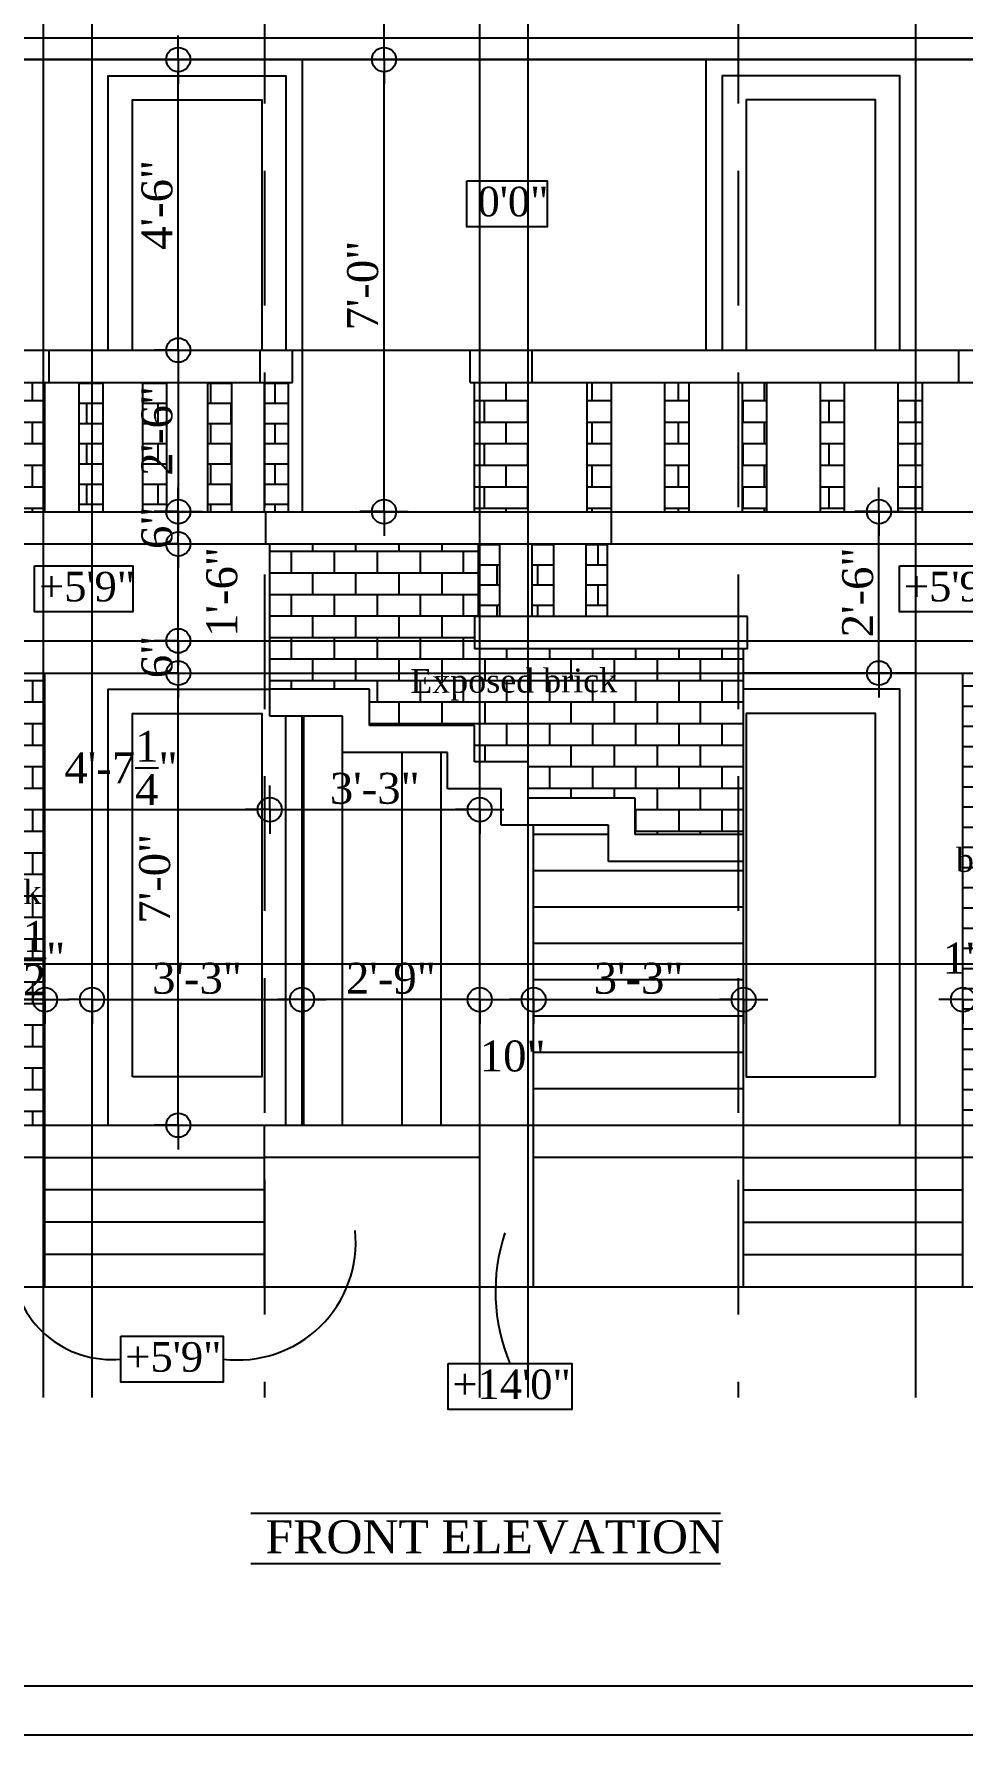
# Model space of a CAD drawing. Extents: x -4781 to 3971, y -2954 to -1072.
# Drawn here: x -2121.1 to -1948.6, y -1567 to -1251 of the extents above; entities that cross this region are included whole.
import ezdxf

# ---------------------------------------------------------------- set-up
doc = ezdxf.new("R2010")
doc.units = 0
doc.header["$LTSCALE"] = 20
doc.header["$MEASUREMENT"] = 0
doc.header["$PDMODE"] = 34
doc.linetypes.add('HIDDEN', pattern=[0.375, 0.25, -0.125])
doc.layers.get('0').update_dxf_attribs({"linetype": 'CONTINUOUS'})
doc.layers.get('DEFPOINTS').update_dxf_attribs({"linetype": 'CONTINUOUS'})
for name, color, linetype in [('border', 230, 'CONTINUOUS'), ('DIMLINE', 254, 'CONTINUOUS'), ('DOOR', 1, 'CONTINUOUS'), ('levels', 2, 'CONTINUOUS'), ('text', 2, 'CONTINUOUS'), ('TEXTS', 2, 'CONTINUOUS'), ('tile', 22, 'CONTINUOUS'), ('wall', 13, 'CONTINUOUS'), ('WOOD', 7, 'CONTINUOUS')]:
    doc.layers.add(name, color=color, linetype=linetype)
doc.layers.add('correct', color=230, linetype='CONTINUOUS', plot=False)
doc.layers.add('guide', color=211, linetype='CONTINUOUS', plot=False)
doc.styles.add('DIMTEXT', font='times_1.ttf')
doc.styles.add('STYLE1', font='times_1.ttf')
doc.styles.add('style5', font='times_1.ttf')
doc.dimstyles.new('ARCH_48_0', dxfattribs={"dimtxt": 5.75, "dimasz": 2.25, "dimexe": 0.25, "dimexo": 0, "dimgap": 1, "dimtad": 1, "dimzin": 3, "dimdsep": 46, "dimlunit": 4, "dimtxsty": 'DIMTEXT', "dimblk": 'BLK', "dimcen": 0, "dimdle": 0.09375, "dimse1": 1, "dimse2": 1, "dimclrd": 254, "dimclrt": 3, "dimadec": 1, "dimazin": 0, "dimtfac": 1, "dimtix": 1, "dimtmove": 2, "dimatfit": 3, "dimldrblk": 'NONE', "dimfxl": 0.25, "dimtvp": 1.4625, "dimtolj": 1, "dimtzin": 15, "dimarcsym": 0})
pattern_1 = [(0, (-381.3477, -1627.0678), (0, 4), []), (90, (-381.348, -1627.068), (-8, 5e-16), [4, -4]), (90, (-377.348, -1627.068), (-8, 5e-16), [-4, 4])]
pattern_2 = [(0, (-381.3477, -1627.0678), (0, 3.75), []), (90, (-381.348, -1627.068), (-7.5, 5e-16), [3.75, -3.75]), (90, (-377.598, -1627.068), (-7.5, 5e-16), [-3.75, 3.75])]
pattern_3 = [(0, (458.5465, -1627.0678), (0, 4), []), (90, (458.5465, -1627.068), (-8, 5e-16), [4, -4]), (90, (462.5465, -1627.068), (-8, 5e-16), [-4, 4])]

# ---------------------------------------------------------------- blocks, each defined once
blk = doc.blocks.new('BLK')
for q in [(0, 2), (-2, 0), (2, 0), (0, -2)]:
    blk.add_line((0, 0), q)
blk.add_circle((0, 0), 1)
blk = doc.blocks.new('*D527')
at = {"layer": 'DEFPOINTS', "color": 0, "lineweight": -2, "transparency": 16777216}
for p in [(-2155.07, -1255.7), (-2113.73, -1255.7), (-2173.13, -1309.7)]:
    blk.add_point(p, dxfattribs=at)
at = {"layer": 'DIMLINE', "color": 254, "lineweight": -2, "transparency": 16777216}
blk.add_line((-2155.07, -1307.45), (-2155.07, -1257.95), dxfattribs=at)
at = {"layer": 'DIMLINE', "color": 254, "lineweight": -2, "transparency": 16777216, "xscale": 2.25, "yscale": 2.25, "zscale": 2.25}
for p, rotation in [((-2155.07, -1255.7), 90), ((-2155.07, -1309.7), 270)]:
    blk.add_blockref('BLK', p, dxfattribs=dict(at, rotation=rotation))
at = {"layer": 'DIMLINE', "color": 3, "lineweight": -2, "transparency": 16777216, "insert": (-2159, -1282.7), "char_height": 5.75, "attachment_point": 5, "rotation": 90, "style": 'DIMTEXT'}
blk.add_mtext('\\A1;4\'-6"', dxfattribs=at)
blk = doc.blocks.new('_None')
blk = doc.blocks.new('*D530')
at = {"layer": 'DEFPOINTS', "color": 0, "lineweight": -2, "transparency": 16777216}
for p in [(-2094.35, -1255.7), (-2020.83, -1255.7), (-2020.83, -1309.7)]:
    blk.add_point(p, dxfattribs=at)
at = {"layer": 'DIMLINE', "color": 254, "lineweight": -2, "transparency": 16777216}
blk.add_line((-2094.35, -1307.45), (-2094.35, -1257.95), dxfattribs=at)
at = {"layer": 'DIMLINE', "color": 254, "lineweight": -2, "transparency": 16777216, "xscale": 2.25, "yscale": 2.25, "zscale": 2.25}
for p, rotation in [((-2094.35, -1255.7), 90), ((-2094.35, -1309.7), 270)]:
    blk.add_blockref('BLK', p, dxfattribs=dict(at, rotation=rotation))
at = {"layer": 'DIMLINE', "color": 3, "lineweight": -2, "transparency": 16777216, "insert": (-2098.28, -1282.7), "char_height": 5.75, "attachment_point": 5, "rotation": 90, "style": 'DIMTEXT'}
blk.add_mtext('\\A1;4\'-6"', dxfattribs=at)
blk = doc.blocks.new('*D531')
at = {"layer": 'DEFPOINTS', "color": 0, "lineweight": -2, "transparency": 16777216}
for p in [(-2020.83, -1309.7), (-2094.35, -1339.7), (-2020.83, -1339.7)]:
    blk.add_point(p, dxfattribs=at)
at = {"layer": 'DIMLINE', "color": 254, "lineweight": -2, "transparency": 16777216}
blk.add_line((-2094.35, -1311.95), (-2094.35, -1337.45), dxfattribs=at)
at = {"layer": 'DIMLINE', "color": 254, "lineweight": -2, "transparency": 16777216, "xscale": 2.25, "yscale": 2.25, "zscale": 2.25}
for p, rotation in [((-2094.35, -1309.7), 90), ((-2094.35, -1339.7), 270)]:
    blk.add_blockref('BLK', p, dxfattribs=dict(at, rotation=rotation))
at = {"layer": 'DIMLINE', "color": 3, "lineweight": -2, "transparency": 16777216, "insert": (-2098.28, -1324.7), "char_height": 5.75, "attachment_point": 5, "rotation": 90, "style": 'DIMTEXT'}
blk.add_mtext('\\A1;2\'-6"', dxfattribs=at)
blk = doc.blocks.new('*D532')
at = {"layer": 'DEFPOINTS', "color": 0, "lineweight": -2, "transparency": 16777216}
for p in [(-2094.35, -1369.7), (-2086.82, -1369.7), (-2086.82, -1453.7)]:
    blk.add_point(p, dxfattribs=at)
at = {"layer": 'DIMLINE', "color": 254, "lineweight": -2, "transparency": 16777216}
blk.add_line((-2094.35, -1451.45), (-2094.35, -1371.95), dxfattribs=at)
at = {"layer": 'DIMLINE', "color": 254, "lineweight": -2, "transparency": 16777216, "xscale": 2.25, "yscale": 2.25, "zscale": 2.25}
for p, rotation in [((-2094.35, -1369.7), 90), ((-2094.35, -1453.7), 270)]:
    blk.add_blockref('BLK', p, dxfattribs=dict(at, rotation=rotation))
at = {"layer": 'DIMLINE', "color": 3, "lineweight": -2, "transparency": 16777216, "insert": (-2098.69, -1407.91), "char_height": 5.75, "attachment_point": 5, "rotation": 90, "style": 'DIMTEXT'}
blk.add_mtext('\\A1;7\'-0"', dxfattribs=at)
blk = doc.blocks.new('*D533')
at = {"layer": 'DEFPOINTS', "color": 0, "lineweight": -2, "transparency": 16777216}
for p in [(-2094.35, -1363.7), (-2086.82, -1363.7), (-2086.82, -1369.7)]:
    blk.add_point(p, dxfattribs=at)
at = {"layer": 'DIMLINE', "color": 254, "lineweight": -2, "transparency": 16777216}
for p, q in [((-2094.35, -1361.45), (-2094.35, -1359.2)), ((-2094.35, -1369.7), (-2094.35, -1363.7)), ((-2094.35, -1371.95), (-2094.35, -1374.2))]:
    blk.add_line(p, q, dxfattribs=at)
at = {"layer": 'DIMLINE', "color": 254, "lineweight": -2, "transparency": 16777216, "xscale": 2.25, "yscale": 2.25, "zscale": 2.25}
for p, rotation in [((-2094.35, -1363.7), 270), ((-2094.35, -1369.7), 90)]:
    blk.add_blockref('BLK', p, dxfattribs=dict(at, rotation=rotation))
at = {"layer": 'DIMLINE', "color": 3, "lineweight": -2, "transparency": 16777216, "insert": (-2098.28, -1366.7), "char_height": 5.75, "attachment_point": 5, "rotation": 90, "style": 'DIMTEXT'}
blk.add_mtext('\\A1;6"', dxfattribs=at)
blk = doc.blocks.new('*D534')
at = {"layer": 'DEFPOINTS', "color": 0, "lineweight": -2, "transparency": 16777216}
for p in [(-2094.35, -1345.7), (-2083.39, -1345.7), (-2084.75, -1363.7)]:
    blk.add_point(p, dxfattribs=at)
at = {"layer": 'DIMLINE', "color": 254, "lineweight": -2, "transparency": 16777216}
blk.add_line((-2094.35, -1361.45), (-2094.35, -1347.95), dxfattribs=at)
at = {"layer": 'DIMLINE', "color": 254, "lineweight": -2, "transparency": 16777216, "xscale": 2.25, "yscale": 2.25, "zscale": 2.25}
for p, rotation in [((-2094.35, -1345.7), 90), ((-2094.35, -1363.7), 270)]:
    blk.add_blockref('BLK', p, dxfattribs=dict(at, rotation=rotation))
at = {"layer": 'DIMLINE', "color": 3, "lineweight": -2, "transparency": 16777216, "insert": (-2086.23, -1354.62), "char_height": 5.75, "attachment_point": 5, "rotation": 90, "style": 'DIMTEXT'}
blk.add_mtext('\\A1;1\'-6"', dxfattribs=at)
blk = doc.blocks.new('*D535')
at = {"layer": 'DEFPOINTS', "color": 0, "lineweight": -2, "transparency": 16777216}
for p in [(-2094.35, -1339.7), (-2084.37, -1339.7), (-2083.39, -1345.7)]:
    blk.add_point(p, dxfattribs=at)
at = {"layer": 'DIMLINE', "color": 254, "lineweight": -2, "transparency": 16777216}
for p, q in [((-2094.35, -1337.45), (-2094.35, -1335.2)), ((-2094.35, -1345.7), (-2094.35, -1339.7)), ((-2094.35, -1347.95), (-2094.35, -1350.2))]:
    blk.add_line(p, q, dxfattribs=at)
at = {"layer": 'DIMLINE', "color": 254, "lineweight": -2, "transparency": 16777216, "xscale": 2.25, "yscale": 2.25, "zscale": 2.25}
for p, rotation in [((-2094.35, -1339.7), 270), ((-2094.35, -1345.7), 90)]:
    blk.add_blockref('BLK', p, dxfattribs=dict(at, rotation=rotation))
at = {"layer": 'DIMLINE', "color": 3, "lineweight": -2, "transparency": 16777216, "insert": (-2098.28, -1342.7), "char_height": 5.75, "attachment_point": 5, "rotation": 90, "style": 'DIMTEXT'}
blk.add_mtext('\\A1;6"', dxfattribs=at)
blk = doc.blocks.new('*D536')
at = {"layer": 'DEFPOINTS', "color": 0, "lineweight": -2, "transparency": 16777216}
for p in [(-2056.13, -1255.7), (-2046.22, -1255.7), (-2066.81, -1339.7)]:
    blk.add_point(p, dxfattribs=at)
at = {"layer": 'DIMLINE', "color": 254, "lineweight": -2, "transparency": 16777216}
blk.add_line((-2056.13, -1337.45), (-2056.13, -1257.95), dxfattribs=at)
at = {"layer": 'DIMLINE', "color": 254, "lineweight": -2, "transparency": 16777216, "xscale": 2.25, "yscale": 2.25, "zscale": 2.25}
for p, rotation in [((-2056.13, -1255.7), 90), ((-2056.13, -1339.7), 270)]:
    blk.add_blockref('BLK', p, dxfattribs=dict(at, rotation=rotation))
at = {"layer": 'DIMLINE', "color": 3, "lineweight": -2, "transparency": 16777216, "insert": (-2060.06, -1297.7), "char_height": 5.75, "attachment_point": 5, "rotation": 90, "style": 'DIMTEXT'}
blk.add_mtext('\\A1;7\'-0"', dxfattribs=at)
blk = doc.blocks.new('*D537')
at = {"layer": 'DEFPOINTS', "color": 0, "lineweight": -2, "transparency": 16777216}
for p in [(-2056.13, -1225.59), (-2041.55, -1225.59), (-2041.55, -1255.7)]:
    blk.add_point(p, dxfattribs=at)
at = {"layer": 'DIMLINE', "color": 254, "lineweight": -2, "transparency": 16777216}
blk.add_line((-2056.13, -1253.45), (-2056.13, -1227.84), dxfattribs=at)
at = {"layer": 'DIMLINE', "color": 254, "lineweight": -2, "transparency": 16777216, "xscale": 2.25, "yscale": 2.25, "zscale": 2.25}
for p, rotation in [((-2056.13, -1225.59), 90), ((-2056.13, -1255.7), 270)]:
    blk.add_blockref('BLK', p, dxfattribs=dict(at, rotation=rotation))
at = {"layer": 'DIMLINE', "color": 3, "lineweight": -2, "transparency": 16777216, "insert": (-2060.05, -1240.65), "char_height": 5.75, "attachment_point": 5, "rotation": 90, "style": 'DIMTEXT'}
blk.add_mtext('\\A1;2\'-6"', dxfattribs=at)
blk = doc.blocks.new('*D540')
at = {"layer": 'DEFPOINTS', "color": 0, "lineweight": -2, "transparency": 16777216}
for p in [(-2119.1, -1430.36), (-2132.6, -1436.06), (-2119.1, -1436.06)]:
    blk.add_point(p, dxfattribs=at)
at = {"layer": 'DIMLINE', "color": 254, "lineweight": -2, "transparency": 16777216}
for p, q in [((-2134.85, -1430.36), (-2137.1, -1430.36)), ((-2132.6, -1430.36), (-2119.1, -1430.36)), ((-2116.85, -1430.36), (-2114.6, -1430.36))]:
    blk.add_line(p, q, dxfattribs=at)
at = {"layer": 'DIMLINE', "color": 254, "lineweight": -2, "transparency": 16777216, "xscale": 2.25, "yscale": 2.25, "zscale": 2.25}
blk.add_blockref('BLK', (-2132.6, -1430.36), dxfattribs=at)
at = {"layer": 'DIMLINE', "color": 254, "lineweight": -2, "transparency": 16777216, "xscale": 2.25, "yscale": 2.25, "zscale": 2.25, "rotation": 180}
blk.add_blockref('BLK', (-2119.1, -1430.36), dxfattribs=at)
at = {"layer": 'DIMLINE', "color": 3, "lineweight": -2, "transparency": 16777216, "insert": (-2125.85, -1422.66), "char_height": 5.75, "attachment_point": 5, "style": 'DIMTEXT'}
blk.add_mtext('\\A1;1\'-1{\\H1.000000x;\\S1/2;}"', dxfattribs=at)
blk = doc.blocks.new('*D541')
at = {"layer": 'DEFPOINTS', "color": 0, "lineweight": -2, "transparency": 16777216}
for p in [(-2028.35, -1430.36), (-2038.35, -1449.67), (-2028.35, -1449.67)]:
    blk.add_point(p, dxfattribs=at)
at = {"layer": 'DIMLINE', "color": 254, "lineweight": -2, "transparency": 16777216}
blk.add_line((-2036.1, -1430.36), (-2030.6, -1430.36), dxfattribs=at)
at = {"layer": 'DIMLINE', "color": 254, "lineweight": -2, "transparency": 16777216, "xscale": 2.25, "yscale": 2.25, "zscale": 2.25, "rotation": 180}
blk.add_blockref('BLK', (-2038.35, -1430.36), dxfattribs=at)
at = {"layer": 'DIMLINE', "color": 254, "lineweight": -2, "transparency": 16777216, "xscale": 2.25, "yscale": 2.25, "zscale": 2.25}
blk.add_blockref('BLK', (-2028.35, -1430.36), dxfattribs=at)
at = {"layer": 'DIMLINE', "color": 3, "lineweight": -2, "transparency": 16777216, "insert": (-2032.24, -1440.88), "char_height": 5.75, "attachment_point": 5, "style": 'DIMTEXT'}
blk.add_mtext('\\A1;10"', dxfattribs=at)
blk = doc.blocks.new('*D542')
at = {"layer": 'DEFPOINTS', "color": 0, "lineweight": -2, "transparency": 16777216}
for p in [(-1989.35, -1430.36), (-2028.35, -1449.67), (-1989.35, -1449.67)]:
    blk.add_point(p, dxfattribs=at)
at = {"layer": 'DIMLINE', "color": 254, "lineweight": -2, "transparency": 16777216}
blk.add_line((-2026.1, -1430.36), (-1991.6, -1430.36), dxfattribs=at)
at = {"layer": 'DIMLINE', "color": 254, "lineweight": -2, "transparency": 16777216, "xscale": 2.25, "yscale": 2.25, "zscale": 2.25, "rotation": 180}
blk.add_blockref('BLK', (-2028.35, -1430.36), dxfattribs=at)
at = {"layer": 'DIMLINE', "color": 254, "lineweight": -2, "transparency": 16777216, "xscale": 2.25, "yscale": 2.25, "zscale": 2.25}
blk.add_blockref('BLK', (-1989.35, -1430.36), dxfattribs=at)
at = {"layer": 'DIMLINE', "color": 3, "lineweight": -2, "transparency": 16777216, "insert": (-2008.85, -1426.43), "char_height": 5.75, "attachment_point": 5, "style": 'DIMTEXT'}
blk.add_mtext('\\A1;3\'-3"', dxfattribs=at)
blk = doc.blocks.new('*D543')
at = {"layer": 'DEFPOINTS', "color": 0, "lineweight": -2, "transparency": 16777216}
for p in [(-2038.35, -1412.13), (-2071.36, -1415.7), (-2071.36, -1430.36)]:
    blk.add_point(p, dxfattribs=at)
at = {"layer": 'DIMLINE', "color": 254, "lineweight": -2, "transparency": 16777216}
blk.add_line((-2040.6, -1430.36), (-2069.11, -1430.36), dxfattribs=at)
at = {"layer": 'DIMLINE', "color": 254, "lineweight": -2, "transparency": 16777216, "xscale": 2.25, "yscale": 2.25, "zscale": 2.25, "rotation": 180}
blk.add_blockref('BLK', (-2071.36, -1430.36), dxfattribs=at)
at = {"layer": 'DIMLINE', "color": 254, "lineweight": -2, "transparency": 16777216, "xscale": 2.25, "yscale": 2.25, "zscale": 2.25}
blk.add_blockref('BLK', (-2038.35, -1430.36), dxfattribs=at)
at = {"layer": 'DIMLINE', "color": 3, "lineweight": -2, "transparency": 16777216, "insert": (-2054.85, -1426.43), "char_height": 5.75, "attachment_point": 5, "style": 'DIMTEXT'}
blk.add_mtext('\\A1;2\'-9"', dxfattribs=at)
blk = doc.blocks.new('*D544')
at = {"layer": 'DEFPOINTS', "color": 0, "lineweight": -2, "transparency": 16777216}
for p in [(-2132.6, -1369.7), (-2077.35, -1369.7), (-2077.35, -1395.06)]:
    blk.add_point(p, dxfattribs=at)
at = {"layer": 'DIMLINE', "color": 254, "lineweight": -2, "transparency": 16777216}
blk.add_line((-2130.35, -1395.06), (-2079.6, -1395.06), dxfattribs=at)
at = {"layer": 'DIMLINE', "color": 254, "lineweight": -2, "transparency": 16777216, "xscale": 2.25, "yscale": 2.25, "zscale": 2.25, "rotation": 180}
blk.add_blockref('BLK', (-2132.6, -1395.06), dxfattribs=at)
at = {"layer": 'DIMLINE', "color": 254, "lineweight": -2, "transparency": 16777216, "xscale": 2.25, "yscale": 2.25, "zscale": 2.25}
blk.add_blockref('BLK', (-2077.35, -1395.06), dxfattribs=at)
at = {"layer": 'DIMLINE', "color": 3, "lineweight": -2, "transparency": 16777216, "insert": (-2104.98, -1387.31), "char_height": 5.75, "attachment_point": 5, "style": 'DIMTEXT'}
blk.add_mtext('\\A1;4\'-7{\\H1.000000x;\\S1/4;}"', dxfattribs=at)
blk = doc.blocks.new('*D545')
at = {"layer": 'DEFPOINTS', "color": 0, "lineweight": -2, "transparency": 16777216}
for p in [(-1948.6, -1418.35), (-1935.1, -1418.35), (-1935.1, -1430.36)]:
    blk.add_point(p, dxfattribs=at)
at = {"layer": 'DIMLINE', "color": 254, "lineweight": -2, "transparency": 16777216}
for p, q in [((-1950.85, -1430.36), (-1953.1, -1430.36)), ((-1948.6, -1430.36), (-1935.1, -1430.36)), ((-1932.85, -1430.36), (-1930.6, -1430.36))]:
    blk.add_line(p, q, dxfattribs=at)
at = {"layer": 'DIMLINE', "color": 254, "lineweight": -2, "transparency": 16777216, "xscale": 2.25, "yscale": 2.25, "zscale": 2.25}
blk.add_blockref('BLK', (-1948.6, -1430.36), dxfattribs=at)
at = {"layer": 'DIMLINE', "color": 254, "lineweight": -2, "transparency": 16777216, "xscale": 2.25, "yscale": 2.25, "zscale": 2.25, "rotation": 180}
blk.add_blockref('BLK', (-1935.1, -1430.36), dxfattribs=at)
at = {"layer": 'DIMLINE', "color": 3, "lineweight": -2, "transparency": 16777216, "insert": (-1941.85, -1422.66), "char_height": 5.75, "attachment_point": 5, "style": 'DIMTEXT'}
blk.add_mtext('\\A1;1\'-1{\\H1.000000x;\\S1/2;}"', dxfattribs=at)
blk = doc.blocks.new('*D546')
at = {"layer": 'DEFPOINTS', "color": 0, "lineweight": -2, "transparency": 16777216}
for p in [(-1964.21, -1339.7), (-1951.88, -1339.7), (-1951.88, -1369.7)]:
    blk.add_point(p, dxfattribs=at)
at = {"layer": 'DIMLINE', "color": 254, "lineweight": -2, "transparency": 16777216}
blk.add_line((-1964.21, -1367.45), (-1964.21, -1341.95), dxfattribs=at)
at = {"layer": 'DIMLINE', "color": 254, "lineweight": -2, "transparency": 16777216, "xscale": 2.25, "yscale": 2.25, "zscale": 2.25}
for p, rotation in [((-1964.21, -1339.7), 90), ((-1964.21, -1369.7), 270)]:
    blk.add_blockref('BLK', p, dxfattribs=dict(at, rotation=rotation))
at = {"layer": 'DIMLINE', "color": 3, "lineweight": -2, "transparency": 16777216, "insert": (-1968.13, -1354.7), "char_height": 5.75, "attachment_point": 5, "rotation": 90, "style": 'DIMTEXT'}
blk.add_mtext('\\A1;2\'-6"', dxfattribs=at)
blk = doc.blocks.new('*D631')
at = {"layer": 'DEFPOINTS', "color": 0, "lineweight": -2, "transparency": 16777216}
for p in [(-2110.36, -1369.7), (-2071.36, -1415.7), (-2071.36, -1430.36)]:
    blk.add_point(p, dxfattribs=at)
at = {"layer": 'DIMLINE', "color": 254, "lineweight": -2, "transparency": 16777216}
blk.add_line((-2108.11, -1430.36), (-2073.61, -1430.36), dxfattribs=at)
at = {"layer": 'DIMLINE', "color": 254, "lineweight": -2, "transparency": 16777216, "xscale": 2.25, "yscale": 2.25, "zscale": 2.25, "rotation": 180}
blk.add_blockref('BLK', (-2110.36, -1430.36), dxfattribs=at)
at = {"layer": 'DIMLINE', "color": 254, "lineweight": -2, "transparency": 16777216, "xscale": 2.25, "yscale": 2.25, "zscale": 2.25}
blk.add_blockref('BLK', (-2071.36, -1430.36), dxfattribs=at)
at = {"layer": 'DIMLINE', "color": 3, "lineweight": -2, "transparency": 16777216, "insert": (-2090.86, -1426.43), "char_height": 5.75, "attachment_point": 5, "style": 'DIMTEXT'}
blk.add_mtext('\\A1;3\'-3"', dxfattribs=at)
blk = doc.blocks.new('*D632')
at = {"layer": 'DEFPOINTS', "color": 0, "lineweight": -2, "transparency": 16777216}
for p in [(-2077.35, -1377.7), (-2038.35, -1395.06), (-2038.35, -1398.21)]:
    blk.add_point(p, dxfattribs=at)
at = {"layer": 'DIMLINE', "color": 254, "lineweight": -2, "transparency": 16777216}
blk.add_line((-2075.1, -1395.06), (-2040.6, -1395.06), dxfattribs=at)
at = {"layer": 'DIMLINE', "color": 254, "lineweight": -2, "transparency": 16777216, "xscale": 2.25, "yscale": 2.25, "zscale": 2.25, "rotation": 180}
blk.add_blockref('BLK', (-2077.35, -1395.06), dxfattribs=at)
at = {"layer": 'DIMLINE', "color": 254, "lineweight": -2, "transparency": 16777216, "xscale": 2.25, "yscale": 2.25, "zscale": 2.25}
blk.add_blockref('BLK', (-2038.35, -1395.06), dxfattribs=at)
at = {"layer": 'DIMLINE', "color": 3, "lineweight": -2, "transparency": 16777216, "insert": (-2057.85, -1391.14), "char_height": 5.75, "attachment_point": 5, "style": 'DIMTEXT'}
blk.add_mtext('\\A1;3\'-3"', dxfattribs=at)

msp = doc.modelspace()

# ---------------------------------------------------------------- hatches: boundary and pattern name
at = {"layer": 'tile', "lineweight": -2}
h = msp.add_hatch(dxfattribs=at)
h.set_pattern_fill('BRICK', color=256, scale=16, style=0)
h.set_pattern_definition(pattern_3)
h.paths.add_polyline_path([(-2119.104, -1315.705), (-2132.604, -1315.705), (-2132.604, -1339.705), (-2119.104, -1339.705)])
h = msp.add_hatch(dxfattribs=at)
h.set_pattern_fill('BRICK', color=256, scale=15, style=0)
h.set_pattern_definition([(0, (-375.0846, -1627.0678), (0, 3.75), []), (90, (-375.0846, -1627.068), (-7.5, 5e-16), [3.75, -3.75]), (90, (-371.3346, -1627.068), (-7.5, 5e-16), [-3.75, 3.75])])
h.paths.add_polyline_path([(-2112.778, -1339.705), (-2108.278, -1339.705), (-2108.278, -1315.705), (-2112.778, -1315.705)])
h = msp.add_hatch(dxfattribs=at)
h.set_pattern_fill('BRICK', color=256, scale=15, style=0)
h.set_pattern_definition([(0, (-376.824, -1627.0678), (0, 3.75), []), (90, (-376.824, -1627.068), (-7.5, 5e-16), [3.75, -3.75]), (90, (-373.074, -1627.068), (-7.5, 5e-16), [-3.75, 3.75])])
h.paths.add_polyline_path([(-2100.955, -1339.705), (-2096.455, -1339.705), (-2096.455, -1315.705), (-2100.955, -1315.705)])
h = msp.add_hatch(dxfattribs=at)
h.set_pattern_fill('BRICK', color=256, scale=15, style=0)
h.set_pattern_definition([(0, (-378.303, -1627.0678), (0, 3.75), []), (90, (-378.303, -1627.068), (-7.5, 5e-16), [3.75, -3.75]), (90, (-374.553, -1627.068), (-7.5, 5e-16), [-3.75, 3.75])])
h.paths.add_polyline_path([(-2088.872, -1339.705), (-2084.372, -1339.705), (-2084.372, -1315.705), (-2088.872, -1315.705)])
h = msp.add_hatch(dxfattribs=at)
h.set_pattern_fill('BRICK', color=256, scale=15, style=0)
h.set_pattern_definition([(0, (-381.3477, -1627.0678), (0, 3.75), []), (90, (-381.348, -1627.068), (-7.5, 5e-16), [3.75, -3.75]), (90, (-377.598, -1627.068), (-7.5, 5e-16), [-3.75, 3.75])])
h.paths.add_polyline_path([(-2078.354, -1339.705), (-2073.854, -1339.705), (-2073.854, -1315.705), (-2078.354, -1315.705)])
h = msp.add_hatch(dxfattribs=at)
h.set_pattern_fill('BRICK', color=256, scale=16, style=0)
h.set_pattern_definition(pattern_3)
h.paths.add_polyline_path([(-2029.354, -1315.705), (-2039.354, -1315.705), (-2039.354, -1339.705), (-2029.354, -1339.705)])
h = msp.add_hatch(dxfattribs=at)
h.set_pattern_fill('BRICK', color=256, scale=16, style=0)
h.set_pattern_definition(pattern_3)
h.paths.add_polyline_path([(-2018.397, -1339.705), (-2013.897, -1339.705), (-2013.897, -1315.705), (-2018.397, -1315.705)])
h = msp.add_hatch(dxfattribs=at)
h.set_pattern_fill('BRICK', color=256, scale=16, style=0)
h.set_pattern_definition(pattern_3)
h.paths.add_polyline_path([(-2003.96, -1339.705), (-1999.46, -1339.705), (-1999.46, -1315.705), (-2003.96, -1315.705)])
h = msp.add_hatch(dxfattribs=at)
h.set_pattern_fill('BRICK', color=256, scale=16, style=0)
h.set_pattern_definition(pattern_3)
h.paths.add_polyline_path([(-1989.522, -1339.705), (-1985.022, -1339.705), (-1985.022, -1315.705), (-1989.522, -1315.705)])
h = msp.add_hatch(dxfattribs=at)
h.set_pattern_fill('BRICK', color=256, scale=16, style=0)
h.set_pattern_definition(pattern_3)
h.paths.add_polyline_path([(-1975.085, -1339.705), (-1970.585, -1339.705), (-1970.585, -1315.705), (-1975.085, -1315.705)])
h = msp.add_hatch(dxfattribs=at)
h.set_pattern_fill('BRICK', color=256, scale=16, style=0)
h.set_pattern_definition(pattern_3)
h.paths.add_polyline_path([(-1960.647, -1339.705), (-1956.147, -1339.705), (-1956.147, -1315.705), (-1960.647, -1315.705)])
h = msp.add_hatch(dxfattribs=at)
h.set_pattern_fill('BRICK', color=256, scale=16, style=0)
h.set_pattern_definition(pattern_1)
h.paths.add_polyline_path([(-2077.354, -1345.705), (-2077.354, -1372.699), (-2058.854, -1372.699), (-2058.854, -1379.45), (-2039.354, -1379.45), (-2039.354, -1386.202), (-2029.354, -1386.202), (-2029.354, -1392.953), (-2009.468, -1392.953), (-2009.468, -1399.705), (-1989.354, -1399.705), (-1989.354, -1365.208), (-2039.354, -1365.208), (-2039.354, -1359.208), (-2038.604, -1359.208), (-2038.604, -1345.705)])
h = msp.add_hatch(dxfattribs=at)
h.set_pattern_fill('BRICK', color=256, scale=15, style=0)
h.set_pattern_definition(pattern_2)
h.paths.add_polyline_path([(-2038.604, -1359.208), (-2034.604, -1359.208), (-2034.604, -1345.705), (-2038.604, -1345.705)])
h = msp.add_hatch(dxfattribs=at)
h.set_pattern_fill('BRICK', color=256, scale=15, style=0)
h.set_pattern_definition(pattern_2)
h.paths.add_polyline_path([(-2028.604, -1359.208), (-2024.604, -1359.208), (-2024.604, -1345.705), (-2028.604, -1345.705)])
h = msp.add_hatch(dxfattribs=at)
h.set_pattern_fill('BRICK', color=256, scale=15, style=0)
h.set_pattern_definition(pattern_2)
h.paths.add_polyline_path([(-2018.604, -1359.208), (-2014.604, -1359.208), (-2014.604, -1345.705), (-2018.604, -1345.705)])
h = msp.add_hatch(dxfattribs=at)
h.set_pattern_fill('BRICK', color=256, scale=16, style=0)
h.set_pattern_definition(pattern_1)
h.paths.add_polyline_path([(-2119.104, -1369.705), (-2132.604, -1369.705), (-2132.604, -1453.705), (-2119.104, -1453.705)])
h = msp.add_hatch(dxfattribs=at)
h.set_pattern_fill('BRICK', color=256, scale=15, style=0)
h.set_pattern_definition(pattern_2)
h.paths.add_polyline_path([(-1948.604, -1453.705), (-1935.104, -1453.705), (-1935.104, -1369.705), (-1948.604, -1369.705)])

# ---------------------------------------------------------------- linework, layer by layer
at = {"lineweight": -2}
for p, q in [((-2071.1, -1377.699), (-2071.1, -1453.705)), ((-2063.9, -1377.699), (-2063.9, -1453.705)), ((-2052.808, -1384.45), (-2052.808, -1453.705)), ((-2045.608, -1384.45), (-2045.608, -1453.705)), ((-2014.468, -1399.705), (-2028.354, -1399.705)), ((-1989.354, -1406.455), (-2028.354, -1406.455)), ((-1989.354, -1413.205), (-2028.354, -1413.205)), ((-1989.354, -1419.955), (-2028.354, -1419.955)), ((-1989.354, -1426.705), (-2028.354, -1426.705)), ((-1989.354, -1433.455), (-2028.354, -1433.455)), ((-1989.354, -1440.205), (-2028.354, -1440.205)), ((-1989.354, -1446.955), (-2028.354, -1446.955)), ((-2119.104, -1483.705), (-2119.104, -1453.705)), ((-2078.354, -1459.705), (-2078.354, -1453.705)), ((-1989.354, -1483.705), (-1989.354, -1453.705)), ((-1948.604, -1483.705), (-1948.604, -1453.705)), ((-2119.104, -1459.705), (-2078.354, -1459.705)), ((-2078.354, -1483.705), (-2078.354, -1459.705)), ((-1989.354, -1459.705), (-1948.604, -1459.705)), ((-2078.354, -1465.705), (-2119.104, -1465.705)), ((-1989.354, -1465.705), (-1948.604, -1465.705)), ((-2078.354, -1471.705), (-2119.104, -1471.705)), ((-1989.354, -1471.705), (-1948.604, -1471.705)), ((-2078.354, -1477.705), (-2119.104, -1477.705)), ((-1989.354, -1477.705), (-1948.604, -1477.705))]:
    msp.add_line(p, q, dxfattribs=at)
at = {"layer": 'border', "lineweight": -2}
msp.add_line((-1751.801, -1557.934), (-2327.034, -1557.934), dxfattribs=at)
at = {"layer": 'correct', "color": 3, "lineweight": -2}
msp.add_lwpolyline([(-2327.034, -1071.997), (-2327.034, -1566.997), (-1751.801, -1566.997), (-1751.801, -1071.997)], close=True, dxfattribs=at)
at = {"layer": 'DOOR'}
for p, q in [((-2074.355, -1453.705), (-2074.355, -1377.699)), ((-2071.355, -1453.705), (-2071.355, -1377.699))]:
    msp.add_line(p, q, dxfattribs=at)
for points in [[(-2110.355, -1309.705), (-2110.355, -1255.705), (-2071.355, -1255.705), (-2071.355, -1339.705)], [(-1957.353, -1309.705), (-1957.353, -1255.705), (-1996.353, -1255.705), (-1996.353, -1309.705)], [(-2107.355, -1309.705), (-2107.355, -1258.705), (-2074.355, -1258.705), (-2074.355, -1309.705)], [(-1960.353, -1309.705), (-1960.353, -1258.705), (-1993.353, -1258.705), (-1993.353, -1309.705)], [(-2102.855, -1309.705), (-2102.855, -1263.205), (-2078.855, -1263.205), (-2078.855, -1309.705)], [(-1964.853, -1309.705), (-1964.853, -1263.205), (-1988.853, -1263.205), (-1988.853, -1309.705)], [(-2110.355, -1453.705), (-2110.355, -1369.705), (-2078.354, -1369.705)], [(-1957.353, -1453.705), (-1957.353, -1369.705), (-1989.354, -1369.705)], [(-2107.355, -1453.705), (-2107.355, -1372.705), (-2077.354, -1372.705)], [(-1960.353, -1453.705), (-1960.353, -1372.705), (-1989.354, -1372.705)]]:
    msp.add_lwpolyline(points, dxfattribs=at)
for points in [[(-2102.855, -1444.705), (-2102.855, -1377.205), (-2078.855, -1377.205), (-2078.855, -1444.705), (-2102.855, -1444.705)], [(-1964.853, -1444.705), (-1964.853, -1377.205), (-1988.853, -1377.205), (-1988.853, -1444.705), (-1964.853, -1444.705)]]:
    msp.add_lwpolyline(points, close=True, dxfattribs=at)
at = {"layer": 'guide'}
for p, q in [((-2119.354, -1504.321), (-2119.354, -1126.376)), ((-2110.354, -1504.321), (-2110.354, -1126.376)), ((-2038.354, -1504.321), (-2038.354, -1126.376)), ((-2029.354, -1504.321), (-2029.354, -1126.376)), ((-1957.353, -1504.321), (-1957.353, -1126.376))]:
    msp.add_line(p, q, dxfattribs=at)
at = {"layer": 'guide', "linetype": 'HIDDEN', "ltscale": 5}
for p, q in [((-2078.354, -1126.376), (-2078.354, -1504.321)), ((-1990.354, -1126.376), (-1990.354, -1504.321))]:
    msp.add_line(p, q, dxfattribs=at)
at = {"layer": 'guide', "color": 1}
for p, q in [((-2335.093, -1255.705), (-1732.615, -1255.705)), ((-2335.093, -1363.705), (-1732.615, -1363.705)), ((-2335.093, -1369.705), (-1732.615, -1369.705))]:
    msp.add_line(p, q, dxfattribs=at)
at = {"layer": 'guide', "color": 5}
for p, q in [((-2335.093, -1309.705), (-1732.615, -1309.705)), ((-2335.093, -1423.705), (-1732.615, -1423.705))]:
    msp.add_line(p, q, dxfattribs=at)
at = {"layer": 'guide', "color": 3}
for p, q in [((-2335.093, -1339.705), (-1732.615, -1339.705)), ((-2335.093, -1345.705), (-1732.615, -1345.705))]:
    msp.add_line(p, q, dxfattribs=at)
at = {"layer": 'guide', "color": 13}
for p, q in [((-2335.093, -1453.705), (-1732.615, -1453.705)), ((-2335.093, -1483.705), (-1732.615, -1483.705))]:
    msp.add_line(p, q, dxfattribs=at)
at = {"layer": 'levels', "color": 0}
for points in [[(-2040.734, -1278.217), (-2025.853, -1278.217), (-2025.853, -1286.753), (-2040.734, -1286.753)], [(-2121.02, -1349.755), (-2102.756, -1349.755), (-2102.756, -1358.29), (-2121.02, -1358.29)], [(-1960.381, -1349.755), (-1942.117, -1349.755), (-1942.117, -1358.29), (-1960.381, -1358.29)], [(-2104.995, -1492.881), (-2085.982, -1492.881), (-2085.982, -1501.417), (-2104.995, -1501.417)], [(-2044.246, -1497.976), (-2021.273, -1497.976), (-2021.273, -1506.511), (-2044.246, -1506.511)]]:
    msp.add_lwpolyline(points, close=True, dxfattribs=at)
for centre, radius, start, end in [((-2083.261, -1475.437), 21.882, 262.85729, 5.67262), ((-2000.825, -1484.619), 34.615, 161.58629, 202.69722), ((-2106.817, -1478.86), 18.379, 182.2278, 275.68796)]:
    msp.add_arc(centre, radius, start, end, dxfattribs=at)
at = {"layer": 'text'}
for p, q in [((-1993.642, -1525.832), (-2080.86, -1525.832)), ((-1993.642, -1535.18), (-2080.86, -1535.18))]:
    msp.add_line(p, q, dxfattribs=at)
at = {"layer": 'wall', "lineweight": -2}
for p, q in [((-2133.354, -1309.705), (-2073.104, -1309.705)), ((-2118.354, -1315.705), (-2118.354, -1309.705)), ((-2079.104, -1315.705), (-2079.104, -1309.705)), ((-2073.104, -1315.705), (-2073.104, -1309.705)), ((-2040.104, -1315.705), (-2040.104, -1309.705)), ((-2040.104, -1309.705), (-1934.354, -1309.705)), ((-2028.604, -1315.705), (-2028.604, -1309.705)), ((-1949.354, -1315.705), (-1949.354, -1309.705)), ((-2133.354, -1315.705), (-2073.104, -1315.705)), ((-2119.104, -1339.705), (-2119.104, -1315.705)), ((-2112.778, -1339.705), (-2112.778, -1315.705)), ((-2108.278, -1339.705), (-2108.278, -1315.705)), ((-2100.955, -1339.705), (-2100.955, -1315.705)), ((-2096.455, -1339.705), (-2096.455, -1315.705)), ((-2088.872, -1339.705), (-2088.872, -1315.705)), ((-2084.372, -1339.705), (-2084.372, -1315.705)), ((-2078.354, -1339.705), (-2078.354, -1315.705)), ((-2073.854, -1339.705), (-2073.854, -1315.705)), ((-2040.104, -1315.705), (-1934.354, -1315.705)), ((-2039.354, -1339.705), (-2039.354, -1315.705)), ((-2029.354, -1339.705), (-2029.354, -1315.705)), ((-2018.397, -1339.705), (-2018.397, -1315.705)), ((-2013.897, -1339.705), (-2013.897, -1315.705)), ((-2003.96, -1339.705), (-2003.96, -1315.705)), ((-1999.46, -1339.705), (-1999.46, -1315.705)), ((-1989.522, -1339.705), (-1989.522, -1315.705)), ((-1985.022, -1339.705), (-1985.022, -1315.705)), ((-1975.085, -1339.705), (-1975.085, -1315.705)), ((-1970.585, -1339.705), (-1970.585, -1315.705)), ((-1960.647, -1339.705), (-1960.647, -1315.705)), ((-1956.147, -1339.705), (-1956.147, -1315.705)), ((-2133.354, -1339.705), (-2013.854, -1339.705)), ((-2078.104, -1345.705), (-2078.104, -1339.705)), ((-2013.854, -1339.705), (-1934.354, -1339.705)), ((-2013.854, -1345.705), (-2013.854, -1339.705)), ((-2133.354, -1345.705), (-2013.854, -1345.705)), ((-2077.354, -1377.699), (-2077.354, -1345.705)), ((-2038.604, -1359.208), (-2038.604, -1345.705)), ((-2034.604, -1359.208), (-2034.604, -1345.705)), ((-2028.604, -1359.208), (-2028.604, -1345.705)), ((-2024.604, -1359.208), (-2024.604, -1345.705)), ((-2018.604, -1359.208), (-2018.604, -1345.705)), ((-2014.604, -1359.208), (-2014.604, -1345.705)), ((-2013.854, -1345.705), (-1934.354, -1345.705)), ((-1988.604, -1359.208), (-2039.354, -1359.208)), ((-2039.354, -1359.208), (-2039.354, -1365.208)), ((-1988.604, -1365.208), (-1988.604, -1359.208)), ((-2133.354, -1363.705), (-2077.354, -1363.705)), ((-1988.604, -1365.208), (-2039.354, -1365.208)), ((-1989.354, -1453.705), (-1989.354, -1365.208)), ((-1988.604, -1363.705), (-1934.354, -1363.705)), ((-2133.354, -1369.705), (-2077.354, -1369.705)), ((-2119.104, -1453.705), (-2119.104, -1369.705)), ((-1989.354, -1369.705), (-1934.354, -1369.705)), ((-1948.604, -1453.705), (-1948.604, -1369.705)), ((-2058.854, -1372.699), (-2077.354, -1372.699)), ((-2058.854, -1379.45), (-2058.854, -1372.699)), ((-2058.854, -1379.45), (-2058.854, -1372.699)), ((-2063.854, -1377.699), (-2077.354, -1377.699)), ((-2063.854, -1384.45), (-2063.854, -1377.699)), ((-2039.354, -1379.45), (-2058.854, -1379.45)), ((-2039.354, -1386.202), (-2039.354, -1379.45)), ((-2044.354, -1384.45), (-2063.854, -1384.45)), ((-2044.354, -1391.202), (-2044.354, -1384.45)), ((-2029.354, -1386.202), (-2039.354, -1386.202)), ((-2029.354, -1392.953), (-2029.354, -1386.202)), ((-2034.354, -1391.202), (-2044.354, -1391.202)), ((-2038.354, -1483.705), (-2038.354, -1391.202)), ((-2034.354, -1397.953), (-2034.354, -1391.202)), ((-2009.468, -1392.953), (-2029.354, -1392.953)), ((-2009.468, -1399.705), (-2009.468, -1392.953)), ((-2014.468, -1397.953), (-2034.354, -1397.953)), ((-2028.354, -1483.705), (-2028.354, -1397.953)), ((-2014.468, -1404.705), (-2014.468, -1397.953)), ((-1989.354, -1399.705), (-2009.468, -1399.705)), ((-1989.354, -1404.705), (-1989.354, -1399.705)), ((-1989.354, -1404.705), (-2014.468, -1404.705)), ((-2270.104, -1453.705), (-2038.354, -1453.705)), ((-2028.354, -1453.705), (-1797.604, -1453.705)), ((-2119.104, -1459.705), (-2270.104, -1459.705)), ((-2038.354, -1459.705), (-2078.354, -1459.705)), ((-1989.354, -1459.705), (-2028.354, -1459.705)), ((-1797.604, -1459.705), (-1948.604, -1459.705)), ((-2327.034, -1483.705), (-1751.801, -1483.705))]:
    msp.add_line(p, q, dxfattribs=at)
at = {"layer": 'WOOD'}
for p, q in [((-1935.104, -1251.705), (-2132.604, -1251.705)), ((-1935.104, -1255.705), (-2132.604, -1255.705))]:
    msp.add_line(p, q, dxfattribs=at)

# ---------------------------------------------------------------- texts
at = {"layer": 'levels', "style": 'style5'}
for s, p in [('0\'0"', (-2038.769, -1284.83)), ('+5\'9"', (-2120.214, -1356.367)), ('+5\'9"', (-1959.575, -1356.367)), ('+5\'9"', (-2104.19, -1499.494)), ('+14\'0"', (-2043.441, -1504.589))]:
    msp.add_text(s, height=5.4893, dxfattribs=at).set_placement(p)
at = {"layer": 'text', "style": 'STYLE1'}
msp.add_text('FRONT ELEVATION', height=6.13355, rotation=359.98826, dxfattribs=at).set_placement((-2078.16, -1533.232))
at = {"layer": 'TEXTS', "color": 7, "style": 'STYLE1'}
for s, height, p in [('Exposed brick', 4.42607, (-2051.255, -1373.387)), ('brick', 4.4261, (-1949.904, -1406.633)), ('brick', 4.4261, (-2133.513, -1412.62))]:
    msp.add_text(s, height=height, rotation=0.20841, dxfattribs=at).set_placement(p)

# ---------------------------------------------------------------- dimensions: what is measured, and where the dimension line sits
at = {"layer": 'DIMLINE', "lineweight": -2}
for base, p1, p2, picture, middle in [((-2056.127, -1225.594), (-2041.551, -1255.705), (-2041.551, -1225.594), '*D537', (-2060.052, -1240.65)), ((-2155.072, -1255.705), (-2173.131, -1309.705), (-2113.733, -1255.705), '*D527', (-2158.997, -1282.705)), ((-2094.355, -1255.705), (-2020.828, -1309.705), (-2020.828, -1255.705), '*D530', (-2098.279, -1282.705)), ((-2056.127, -1255.705), (-2066.811, -1339.705), (-2046.223, -1255.705), '*D536', (-2060.06, -1297.705)), ((-2094.355, -1339.705), (-2020.828, -1309.705), (-2020.828, -1339.705), '*D531', (-2098.279, -1324.705)), ((-2094.355, -1339.705), (-2083.393, -1345.705), (-2084.372, -1339.705), '*D535', (-2098.279, -1342.705)), ((-1964.208, -1339.705), (-1951.875, -1369.705), (-1951.875, -1339.705), '*D546', (-1968.133, -1354.705)), ((-2094.355, -1363.705), (-2086.821, -1369.705), (-2086.821, -1363.705), '*D533', (-2098.279, -1366.705))]:
    dim = msp.add_linear_dim(base=base, p1=p1, p2=p2, angle=90, dimstyle='ARCH_48_0', dxfattribs=at)
    dim.commit()
    dim.dimension.update_dxf_attribs({"geometry": picture, "text_midpoint": middle})
for base, p1, p2, picture, middle in [((-2094.355, -1345.705), (-2084.75, -1363.705), (-2083.393, -1345.705), '*D534', (-2086.231, -1354.625)), ((-2094.355, -1369.705), (-2086.821, -1453.705), (-2086.821, -1369.705), '*D532', (-2098.688, -1407.905))]:
    dim = msp.add_linear_dim(base=base, p1=p1, p2=p2, angle=90, dimstyle='ARCH_48_0', dxfattribs=at)
    dim.commit()
    dim.dimension.update_dxf_attribs({"geometry": picture, "text_midpoint": middle, "dimtype": 160})
for base, p1, p2, picture, middle in [((-2077.354, -1395.065), (-2132.604, -1369.705), (-2077.354, -1369.705), '*D544', (-2104.979, -1387.311)), ((-2071.355, -1430.359), (-2110.355, -1369.705), (-2071.355, -1415.702), '*D631', (-2090.855, -1426.435)), ((-2038.354, -1395.065), (-2077.354, -1377.699), (-2038.354, -1398.214), '*D632', (-2057.854, -1391.14)), ((-2071.355, -1430.359), (-2038.354, -1412.131), (-2071.355, -1415.702), '*D543', (-2054.855, -1426.426)), ((-2119.104, -1430.359), (-2132.604, -1436.056), (-2119.104, -1436.056), '*D540', (-2125.854, -1422.664)), ((-1935.104, -1430.359), (-1948.604, -1418.346), (-1935.104, -1418.346), '*D545', (-1941.854, -1422.664)), ((-1989.354, -1430.359), (-2028.354, -1449.672), (-1989.354, -1449.672), '*D542', (-2008.854, -1426.435))]:
    dim = msp.add_linear_dim(base=base, p1=p1, p2=p2, dimstyle='ARCH_48_0', dxfattribs=at)
    dim.commit()
    dim.dimension.update_dxf_attribs({"geometry": picture, "text_midpoint": middle})
dim = msp.add_linear_dim(base=(-2028.354, -1430.359), p1=(-2038.354, -1449.672), p2=(-2028.354, -1449.672), dimstyle='ARCH_48_0', dxfattribs=at)
dim.commit()
dim.dimension.update_dxf_attribs({"geometry": '*D541', "text_midpoint": (-2032.243, -1440.884), "dimtype": 160})

doc.saveas('drawing.dxf')
